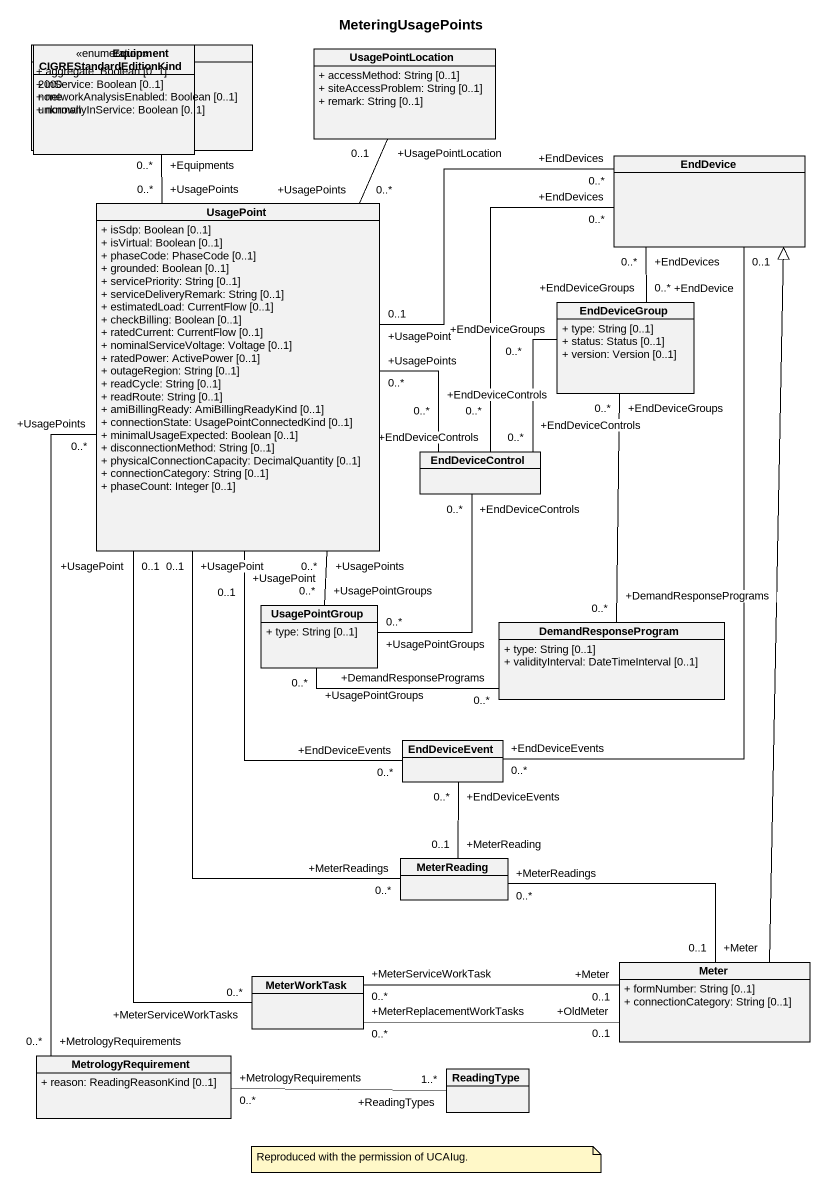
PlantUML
@startuml
title MeteringUsagePoints
hide circle
hide empty members
skinparam classAttributeIconSize 0
class Equipment {
  + aggregate: Boolean [0..1]
  + inService: Boolean [0..1]
  + networkAnalysisEnabled: Boolean [0..1]
  + normallyInService: Boolean [0..1]
}
enum CIGREStandardEditionKind {
  2000
  none
  unknown
}
class UsagePointLocation {
  + accessMethod: String [0..1]
  + siteAccessProblem: String [0..1]
  + remark: String [0..1]
}
class EndDevice
class UsagePoint {
  + isSdp: Boolean [0..1]
  + isVirtual: Boolean [0..1]
  + phaseCode: PhaseCode [0..1]
  + grounded: Boolean [0..1]
  + servicePriority: String [0..1]
  + serviceDeliveryRemark: String [0..1]
  + estimatedLoad: CurrentFlow [0..1]
  + checkBilling: Boolean [0..1]
  + ratedCurrent: CurrentFlow [0..1]
  + nominalServiceVoltage: Voltage [0..1]
  + ratedPower: ActivePower [0..1]
  + outageRegion: String [0..1]
  + readCycle: String [0..1]
  + readRoute: String [0..1]
  + amiBillingReady: AmiBillingReadyKind [0..1]
  + connectionState: UsagePointConnectedKind [0..1]
  + minimalUsageExpected: Boolean [0..1]
  + disconnectionMethod: String [0..1]
  + physicalConnectionCapacity: DecimalQuantity [0..1]
  + connectionCategory: String [0..1]
  + phaseCount: Integer [0..1]
}
class EndDeviceGroup {
  + type: String [0..1]
  + status: Status [0..1]
  + version: Version [0..1]
}
class EndDeviceControl
class UsagePointGroup {
  + type: String [0..1]
}
class DemandResponseProgram {
  + type: String [0..1]
  + validityInterval: DateTimeInterval [0..1]
}
class EndDeviceEvent
class MeterReading
class Meter {
  + formNumber: String [0..1]
  + connectionCategory: String [0..1]
}
class MeterWorkTask
class MetrologyRequirement {
  + reason: ReadingReasonKind [0..1]
}
class ReadingType
UsagePointLocation "+UsagePointLocation\n0..1" -- "+UsagePoints\n0..*" UsagePoint
UsagePoint "+UsagePoints\n0..*" -up- "+Equipments\n0..*" Equipment
UsagePoint "+UsagePoint\n0..1" -right- "+EndDevices\n0..*" EndDevice
EndDeviceGroup "+EndDeviceGroups\n0..*" -up- "+EndDevices\n0..*" EndDevice
EndDeviceGroup "+EndDeviceGroups\n0..*" -- "+EndDeviceControls\n0..*" EndDeviceControl
EndDeviceControl "+EndDeviceControls\n0..*" -up- "+EndDevices\n0..*" EndDevice
EndDeviceControl "+EndDeviceControls\n0..*" -left- "+UsagePoints\n0..*" UsagePoint
EndDeviceControl "+EndDeviceControls\n0..*" -- "+UsagePointGroups\n0..*" UsagePointGroup
UsagePointGroup "+UsagePointGroups\n0..*" -up- "+UsagePoints\n0..*" UsagePoint
DemandResponseProgram "+DemandResponsePrograms\n0..*" -up- "+EndDeviceGroups\n0..*" EndDeviceGroup
DemandResponseProgram "+DemandResponsePrograms\n0..*" -left- "+UsagePointGroups\n0..*" UsagePointGroup
EndDeviceEvent "+EndDeviceEvents\n0..*" -up- "+EndDevice\n0..1" EndDevice
EndDeviceEvent "+EndDeviceEvents\n0..*" -up- "+UsagePoint\n0..1" UsagePoint
MeterReading "+MeterReadings\n0..*" -up- "+UsagePoint\n0..1" UsagePoint
MeterReading "+MeterReading\n0..1" -up- "+EndDeviceEvents\n0..*" EndDeviceEvent
Meter -up-|> EndDevice
Meter "+Meter\n0..1" -left- "+MeterReadings\n0..*" MeterReading
MeterWorkTask "+MeterServiceWorkTasks\n0..*" -up- "+UsagePoint\n0..1" UsagePoint
MeterWorkTask "+MeterServiceWorkTask\n0..*" -right- "+Meter\n0..1" Meter
MeterWorkTask "+MeterReplacementWorkTasks\n0..*" -right- "+OldMeter\n0..1" Meter
MetrologyRequirement "+MetrologyRequirements\n0..*" -up- "+UsagePoints\n0..*" UsagePoint
MetrologyRequirement "+MetrologyRequirements\n0..*" -right- "+ReadingTypes\n1..*" ReadingType
note as N1
  Reproduced with the permission of UCAIug.
end note
@enduml
